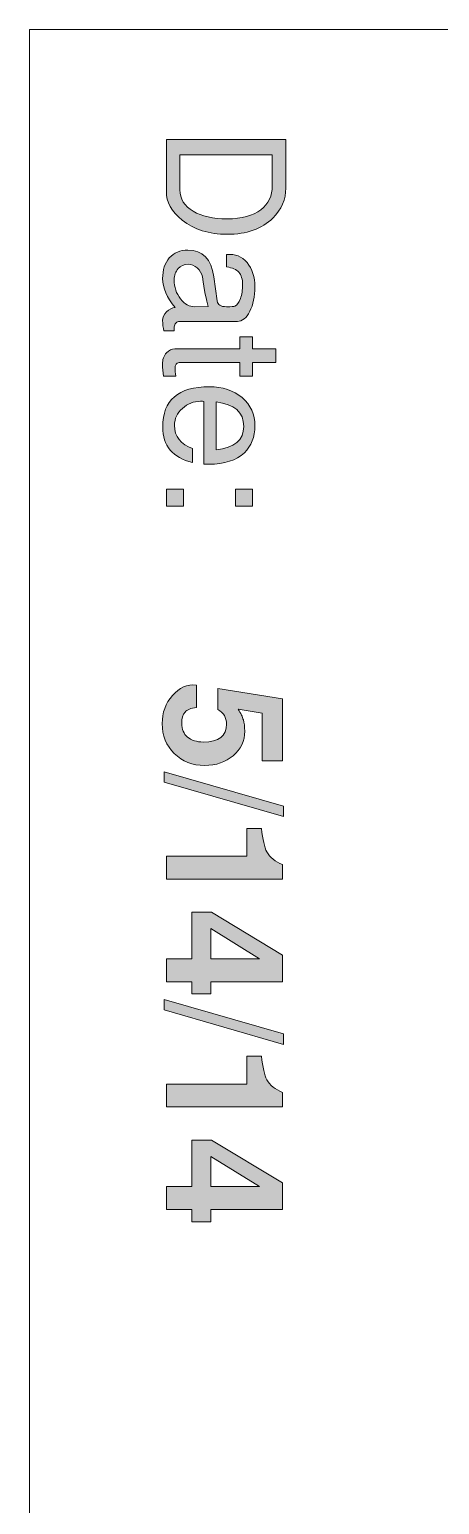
# Model space of a CAD drawing. Header units: inches. Extents: x 0.59 to 7.67, y -3.15 to -0.14.
# Drawn here: x 0.591 to 1.008, y -1.648 to -0.148 of the extents above; entities that cross this region are included whole.
import ezdxf

# ---------------------------------------------------------------- set-up
doc = ezdxf.new("R2010")
doc.units = ezdxf.units.IN
doc.header["$MEASUREMENT"] = 0
doc.layers.add('Layer 1', color=7, linetype='Continuous')

# ---------------------------------------------------------------- blocks, each defined once
blk = doc.blocks.new('block 2')
at = {"layer": 'Layer 1', "color": 240, "lineweight": 5, "true_color": 0xed1f24}
blk.add_lwpolyline([(1.4929, -0.1475), (0.5913, -0.1475), (0.5913, -3.1475), (1.4929, -3.1475)], dxfattribs=at)
blk = doc.blocks.new('block 22')
at = {"layer": 'Layer 1', "true_color": 0xed1f24}
h = blk.add_hatch(color=240, dxfattribs=at)
h.dxf.hatch_style = 2
edge = h.paths.add_edge_path()
edge.add_spline(control_points=[(0.7922, -0.3558), (0.7738, -0.3558), (0.7585, -0.3509), (0.7464, -0.3413), (0.7357, -0.3326), (0.7304, -0.323), (0.7304, -0.3124), (0.7304, -0.3124), (0.7304, -0.2594), (0.7304, -0.2594), (0.7304, -0.2594), (0.8519, -0.2594), (0.8519, -0.2594), (0.8519, -0.2594), (0.8519, -0.3088), (0.8519, -0.3088), (0.8519, -0.3202), (0.8474, -0.3304), (0.8386, -0.3393), (0.8276, -0.3503), (0.8121, -0.3558), (0.7922, -0.3558)], knot_values=[0, 0, 0, 0, 1, 1, 1, 2, 2, 2, 3, 3, 3, 4, 4, 4, 5, 5, 5, 6, 6, 6, 7, 7, 7, 7], degree=3, periodic=1)
edge = h.paths.add_edge_path()
edge.add_spline(control_points=[(0.7922, -0.3401), (0.807, -0.3401), (0.8184, -0.337), (0.8266, -0.3308), (0.8342, -0.3248), (0.8381, -0.3166), (0.8381, -0.3063), (0.8381, -0.3063), (0.8381, -0.2751), (0.8381, -0.2751), (0.8381, -0.2751), (0.7442, -0.2751), (0.7442, -0.2751), (0.7442, -0.2751), (0.7442, -0.3104), (0.7442, -0.3104), (0.7442, -0.3198), (0.7487, -0.3271), (0.7577, -0.3324), (0.7664, -0.3375), (0.7779, -0.3401), (0.7922, -0.3401)], knot_values=[0, 0, 0, 0, 1, 1, 1, 2, 2, 2, 3, 3, 3, 4, 4, 4, 5, 5, 5, 6, 6, 6, 7, 7, 7, 7], degree=3, periodic=1)
h = blk.add_hatch(color=240, dxfattribs=at)
h.dxf.hatch_style = 2
edge = h.paths.add_edge_path()
edge.add_spline(control_points=[(0.728, -0.4541), (0.7271, -0.4506), (0.7266, -0.447), (0.7266, -0.4433), (0.7266, -0.4403), (0.7279, -0.4374), (0.7306, -0.4347), (0.7334, -0.4319), (0.7362, -0.4304), (0.7392, -0.4301), (0.7308, -0.42), (0.7266, -0.4102), (0.7266, -0.4008), (0.7266, -0.392), (0.7288, -0.385), (0.7334, -0.3798), (0.738, -0.3745), (0.7443, -0.3719), (0.7523, -0.3719), (0.7674, -0.3719), (0.7762, -0.381), (0.7787, -0.399), (0.7787, -0.399), (0.782, -0.4236), (0.782, -0.4236), (0.7826, -0.4275), (0.7857, -0.4294), (0.7915, -0.4294), (0.7964, -0.4294), (0.7993, -0.4293), (0.8, -0.4289), (0.8024, -0.4279), (0.8043, -0.4253), (0.8057, -0.4212), (0.8072, -0.417), (0.8079, -0.4123), (0.8079, -0.407), (0.8079, -0.4015), (0.8066, -0.3973), (0.8041, -0.3944), (0.8016, -0.3916), (0.7975, -0.3898), (0.7917, -0.3889), (0.7917, -0.3889), (0.7917, -0.3763), (0.7917, -0.3763), (0.8004, -0.3755), (0.8073, -0.3783), (0.8126, -0.3846), (0.8178, -0.3909), (0.8204, -0.3991), (0.8204, -0.4093), (0.8204, -0.419), (0.8187, -0.4273), (0.8152, -0.4341), (0.8118, -0.4409), (0.8076, -0.4443), (0.8027, -0.4443), (0.8027, -0.4443), (0.7436, -0.4443), (0.7436, -0.4443), (0.7423, -0.4443), (0.7412, -0.4448), (0.7402, -0.446), (0.7392, -0.4472), (0.7386, -0.4485), (0.7384, -0.4499), (0.7383, -0.451), (0.7383, -0.4524), (0.7384, -0.4541), (0.7384, -0.4541), (0.728, -0.4541), (0.728, -0.4541)], knot_values=[0, 0, 0, 0, 1, 1, 1, 2, 2, 2, 3, 3, 3, 4, 4, 4, 5, 5, 5, 6, 6, 6, 7, 7, 7, 8, 8, 8, 9, 9, 9, 10, 10, 10, 11, 11, 11, 12, 12, 12, 13, 13, 13, 14, 14, 14, 15, 15, 15, 16, 16, 16, 17, 17, 17, 18, 18, 18, 19, 19, 19, 20, 20, 20, 21, 21, 21, 22, 22, 22, 23, 23, 23, 24, 24, 24, 24], degree=3, periodic=1)
edge = h.paths.add_edge_path()
edge.add_spline(control_points=[(0.7593, -0.4294), (0.7593, -0.4294), (0.7729, -0.4293), (0.7729, -0.4293), (0.771, -0.4226), (0.769, -0.4125), (0.767, -0.3991), (0.7664, -0.3956), (0.7646, -0.3926), (0.7618, -0.39), (0.759, -0.3875), (0.7559, -0.3863), (0.7525, -0.3863), (0.7484, -0.3863), (0.7451, -0.3877), (0.7424, -0.3907), (0.7397, -0.3937), (0.7384, -0.3975), (0.7384, -0.4021), (0.7384, -0.4095), (0.7405, -0.416), (0.7448, -0.4214), (0.749, -0.4269), (0.7539, -0.4295), (0.7593, -0.4294)], knot_values=[0, 0, 0, 0, 1, 1, 1, 2, 2, 2, 3, 3, 3, 4, 4, 4, 5, 5, 5, 6, 6, 6, 7, 7, 7, 8, 8, 8, 8], degree=3, periodic=1)
h = blk.add_hatch(color=240, dxfattribs=at)
h.dxf.hatch_style = 2
edge = h.paths.add_edge_path()
edge.add_spline(control_points=[(0.7276, -0.5001), (0.7268, -0.496), (0.7264, -0.492), (0.7264, -0.4881), (0.7264, -0.4832), (0.7278, -0.4793), (0.7306, -0.4763), (0.733, -0.4736), (0.7358, -0.4723), (0.7391, -0.4723), (0.7391, -0.4723), (0.8051, -0.4723), (0.8051, -0.4723), (0.8051, -0.4723), (0.8051, -0.4601), (0.8051, -0.4601), (0.8051, -0.4601), (0.8179, -0.4601), (0.8179, -0.4601), (0.8179, -0.4601), (0.8179, -0.4723), (0.8179, -0.4723), (0.8179, -0.4723), (0.8416, -0.4723), (0.8416, -0.4723), (0.8416, -0.4723), (0.8416, -0.4863), (0.8416, -0.4863), (0.8416, -0.4863), (0.8179, -0.4863), (0.8179, -0.4863), (0.8179, -0.4863), (0.8179, -0.5001), (0.8179, -0.5001), (0.8179, -0.5001), (0.8051, -0.5001), (0.8051, -0.5001), (0.8051, -0.5001), (0.8051, -0.4863), (0.8051, -0.4863), (0.8051, -0.4863), (0.7434, -0.4863), (0.7434, -0.4863), (0.7406, -0.4863), (0.7392, -0.4883), (0.7392, -0.4924), (0.7392, -0.4941), (0.7395, -0.4966), (0.7401, -0.5001), (0.7401, -0.5001), (0.7276, -0.5001), (0.7276, -0.5001)], knot_values=[0, 0, 0, 0, 1, 1, 1, 2, 2, 2, 3, 3, 3, 4, 4, 4, 5, 5, 5, 6, 6, 6, 7, 7, 7, 8, 8, 8, 9, 9, 9, 10, 10, 10, 11, 11, 11, 12, 12, 12, 13, 13, 13, 14, 14, 14, 15, 15, 15, 16, 16, 16, 17, 17, 17, 17], degree=3, periodic=1)
h = blk.add_hatch(color=240, dxfattribs=at)
h.dxf.hatch_style = 2
edge = h.paths.add_edge_path()
edge.add_spline(control_points=[(0.7737, -0.5896), (0.7716, -0.5896), (0.7699, -0.5895), (0.7686, -0.5894), (0.7686, -0.5894), (0.7686, -0.5258), (0.7686, -0.5258), (0.7678, -0.5256), (0.7667, -0.5256), (0.7652, -0.5256), (0.7582, -0.5256), (0.7521, -0.528), (0.7467, -0.5328), (0.7414, -0.5376), (0.7387, -0.5434), (0.7387, -0.55), (0.7387, -0.5615), (0.7448, -0.5694), (0.7571, -0.5735), (0.7571, -0.5735), (0.7571, -0.5878), (0.7571, -0.5878), (0.7368, -0.5831), (0.7267, -0.571), (0.7267, -0.5516), (0.7267, -0.5244), (0.7425, -0.5108), (0.7741, -0.5108), (0.7876, -0.5108), (0.7987, -0.5145), (0.8074, -0.5219), (0.8161, -0.5294), (0.8204, -0.5389), (0.8204, -0.5506), (0.8204, -0.562), (0.8168, -0.5711), (0.8097, -0.5779), (0.8016, -0.5856), (0.7896, -0.5895), (0.7737, -0.5896)], knot_values=[0, 0, 0, 0, 1, 1, 1, 2, 2, 2, 3, 3, 3, 4, 4, 4, 5, 5, 5, 6, 6, 6, 7, 7, 7, 8, 8, 8, 9, 9, 9, 10, 10, 10, 11, 11, 11, 12, 12, 12, 13, 13, 13, 13], degree=3, periodic=1)
edge = h.paths.add_edge_path()
edge.add_spline(control_points=[(0.7809, -0.5748), (0.7997, -0.573), (0.8091, -0.5651), (0.8091, -0.5512), (0.8091, -0.5367), (0.7997, -0.5284), (0.7809, -0.5263), (0.7809, -0.5263), (0.7809, -0.5748), (0.7809, -0.5748)], knot_values=[0, 0, 0, 0, 1, 1, 1, 2, 2, 2, 3, 3, 3, 3], degree=3, periodic=1)
h = blk.add_hatch(color=240, dxfattribs=at)
h.dxf.hatch_style = 2
h.paths.add_polyline_path([(0.7304, -0.6322), (0.7304, -0.6149), (0.7477, -0.6149), (0.7477, -0.6322)])
h.paths.add_polyline_path([(0.8006, -0.6322), (0.8006, -0.6149), (0.8179, -0.6149), (0.8179, -0.6322)])
at = {"layer": 'Layer 1', "lineweight": 0}
for points in [[(0.7304, -0.6322), (0.7304, -0.6149), (0.7477, -0.6149), (0.7477, -0.6322), (0.7304, -0.6322)], [(0.8006, -0.6322), (0.8006, -0.6149), (0.8179, -0.6149), (0.8179, -0.6322), (0.8006, -0.6322)]]:
    blk.add_lwpolyline(points, dxfattribs=at)
for points, knots in [([(0.7922, -0.3558), (0.7738, -0.3558), (0.7585, -0.3509), (0.7464, -0.3413), (0.7357, -0.3326), (0.7304, -0.323), (0.7304, -0.3124), (0.7304, -0.3124), (0.7304, -0.2594), (0.7304, -0.2594), (0.7304, -0.2594), (0.8519, -0.2594), (0.8519, -0.2594), (0.8519, -0.2594), (0.8519, -0.3088), (0.8519, -0.3088), (0.8519, -0.3202), (0.8474, -0.3304), (0.8386, -0.3393), (0.8276, -0.3503), (0.8121, -0.3558), (0.7922, -0.3558)], [0, 0, 0, 0, 1, 1, 1, 2, 2, 2, 3, 3, 3, 4, 4, 4, 5, 5, 5, 6, 6, 6, 7, 7, 7, 7]), ([(0.7922, -0.3401), (0.807, -0.3401), (0.8184, -0.337), (0.8266, -0.3308), (0.8342, -0.3248), (0.8381, -0.3166), (0.8381, -0.3063), (0.8381, -0.3063), (0.8381, -0.2751), (0.8381, -0.2751), (0.8381, -0.2751), (0.7442, -0.2751), (0.7442, -0.2751), (0.7442, -0.2751), (0.7442, -0.3104), (0.7442, -0.3104), (0.7442, -0.3198), (0.7487, -0.3271), (0.7577, -0.3324), (0.7664, -0.3375), (0.7779, -0.3401), (0.7922, -0.3401)], [0, 0, 0, 0, 1, 1, 1, 2, 2, 2, 3, 3, 3, 4, 4, 4, 5, 5, 5, 6, 6, 6, 7, 7, 7, 7]), ([(0.728, -0.4541), (0.7271, -0.4506), (0.7266, -0.447), (0.7266, -0.4433), (0.7266, -0.4403), (0.7279, -0.4374), (0.7306, -0.4347), (0.7334, -0.4319), (0.7362, -0.4304), (0.7392, -0.4301), (0.7308, -0.42), (0.7266, -0.4102), (0.7266, -0.4008), (0.7266, -0.392), (0.7288, -0.385), (0.7334, -0.3798), (0.738, -0.3745), (0.7443, -0.3719), (0.7523, -0.3719), (0.7674, -0.3719), (0.7762, -0.381), (0.7787, -0.399), (0.7787, -0.399), (0.782, -0.4236), (0.782, -0.4236), (0.7826, -0.4275), (0.7857, -0.4294), (0.7915, -0.4294), (0.7964, -0.4294), (0.7993, -0.4293), (0.8, -0.4289), (0.8024, -0.4279), (0.8043, -0.4253), (0.8057, -0.4212), (0.8072, -0.417), (0.8079, -0.4123), (0.8079, -0.407), (0.8079, -0.4015), (0.8066, -0.3973), (0.8041, -0.3944), (0.8016, -0.3916), (0.7975, -0.3898), (0.7917, -0.3889), (0.7917, -0.3889), (0.7917, -0.3763), (0.7917, -0.3763), (0.8004, -0.3755), (0.8073, -0.3783), (0.8126, -0.3846), (0.8178, -0.3909), (0.8204, -0.3991), (0.8204, -0.4093), (0.8204, -0.419), (0.8187, -0.4273), (0.8152, -0.4341), (0.8118, -0.4409), (0.8076, -0.4443), (0.8027, -0.4443), (0.8027, -0.4443), (0.7436, -0.4443), (0.7436, -0.4443), (0.7423, -0.4443), (0.7412, -0.4448), (0.7402, -0.446), (0.7392, -0.4472), (0.7386, -0.4485), (0.7384, -0.4499), (0.7383, -0.451), (0.7383, -0.4524), (0.7384, -0.4541), (0.7384, -0.4541), (0.728, -0.4541), (0.728, -0.4541)], [0, 0, 0, 0, 1, 1, 1, 2, 2, 2, 3, 3, 3, 4, 4, 4, 5, 5, 5, 6, 6, 6, 7, 7, 7, 8, 8, 8, 9, 9, 9, 10, 10, 10, 11, 11, 11, 12, 12, 12, 13, 13, 13, 14, 14, 14, 15, 15, 15, 16, 16, 16, 17, 17, 17, 18, 18, 18, 19, 19, 19, 20, 20, 20, 21, 21, 21, 22, 22, 22, 23, 23, 23, 24, 24, 24, 24]), ([(0.7593, -0.4294), (0.7593, -0.4294), (0.7729, -0.4293), (0.7729, -0.4293), (0.771, -0.4226), (0.769, -0.4125), (0.767, -0.3991), (0.7664, -0.3956), (0.7646, -0.3926), (0.7618, -0.39), (0.759, -0.3875), (0.7559, -0.3863), (0.7525, -0.3863), (0.7484, -0.3863), (0.7451, -0.3877), (0.7424, -0.3907), (0.7397, -0.3937), (0.7384, -0.3975), (0.7384, -0.4021), (0.7384, -0.4095), (0.7405, -0.416), (0.7448, -0.4214), (0.749, -0.4269), (0.7539, -0.4295), (0.7593, -0.4294)], [0, 0, 0, 0, 1, 1, 1, 2, 2, 2, 3, 3, 3, 4, 4, 4, 5, 5, 5, 6, 6, 6, 7, 7, 7, 8, 8, 8, 8]), ([(0.7276, -0.5001), (0.7268, -0.496), (0.7264, -0.492), (0.7264, -0.4881), (0.7264, -0.4832), (0.7278, -0.4793), (0.7306, -0.4763), (0.733, -0.4736), (0.7358, -0.4723), (0.7391, -0.4723), (0.7391, -0.4723), (0.8051, -0.4723), (0.8051, -0.4723), (0.8051, -0.4723), (0.8051, -0.4601), (0.8051, -0.4601), (0.8051, -0.4601), (0.8179, -0.4601), (0.8179, -0.4601), (0.8179, -0.4601), (0.8179, -0.4723), (0.8179, -0.4723), (0.8179, -0.4723), (0.8416, -0.4723), (0.8416, -0.4723), (0.8416, -0.4723), (0.8416, -0.4863), (0.8416, -0.4863), (0.8416, -0.4863), (0.8179, -0.4863), (0.8179, -0.4863), (0.8179, -0.4863), (0.8179, -0.5001), (0.8179, -0.5001), (0.8179, -0.5001), (0.8051, -0.5001), (0.8051, -0.5001), (0.8051, -0.5001), (0.8051, -0.4863), (0.8051, -0.4863), (0.8051, -0.4863), (0.7434, -0.4863), (0.7434, -0.4863), (0.7406, -0.4863), (0.7392, -0.4883), (0.7392, -0.4924), (0.7392, -0.4941), (0.7395, -0.4966), (0.7401, -0.5001), (0.7401, -0.5001), (0.7276, -0.5001), (0.7276, -0.5001)], [0, 0, 0, 0, 1, 1, 1, 2, 2, 2, 3, 3, 3, 4, 4, 4, 5, 5, 5, 6, 6, 6, 7, 7, 7, 8, 8, 8, 9, 9, 9, 10, 10, 10, 11, 11, 11, 12, 12, 12, 13, 13, 13, 14, 14, 14, 15, 15, 15, 16, 16, 16, 17, 17, 17, 17]), ([(0.7737, -0.5896), (0.7716, -0.5896), (0.7699, -0.5895), (0.7686, -0.5894), (0.7686, -0.5894), (0.7686, -0.5258), (0.7686, -0.5258), (0.7678, -0.5256), (0.7667, -0.5256), (0.7652, -0.5256), (0.7582, -0.5256), (0.7521, -0.528), (0.7467, -0.5328), (0.7414, -0.5376), (0.7387, -0.5434), (0.7387, -0.55), (0.7387, -0.5615), (0.7448, -0.5694), (0.7571, -0.5735), (0.7571, -0.5735), (0.7571, -0.5878), (0.7571, -0.5878), (0.7368, -0.5831), (0.7267, -0.571), (0.7267, -0.5516), (0.7267, -0.5244), (0.7425, -0.5108), (0.7741, -0.5108), (0.7876, -0.5108), (0.7987, -0.5145), (0.8074, -0.5219), (0.8161, -0.5294), (0.8204, -0.5389), (0.8204, -0.5506), (0.8204, -0.562), (0.8168, -0.5711), (0.8097, -0.5779), (0.8016, -0.5856), (0.7896, -0.5895), (0.7737, -0.5896)], [0, 0, 0, 0, 1, 1, 1, 2, 2, 2, 3, 3, 3, 4, 4, 4, 5, 5, 5, 6, 6, 6, 7, 7, 7, 8, 8, 8, 9, 9, 9, 10, 10, 10, 11, 11, 11, 12, 12, 12, 13, 13, 13, 13]), ([(0.7809, -0.5748), (0.7997, -0.573), (0.8091, -0.5651), (0.8091, -0.5512), (0.8091, -0.5367), (0.7997, -0.5284), (0.7809, -0.5263), (0.7809, -0.5263), (0.7809, -0.5748), (0.7809, -0.5748)], [0, 0, 0, 0, 1, 1, 1, 2, 2, 2, 3, 3, 3, 3])]:
    blk.add_open_spline(points, degree=3, knots=knots, dxfattribs=at)
blk = doc.blocks.new('block 23')
at = {"layer": 'Layer 1', "true_color": 0xed1f24}
h = blk.add_hatch(color=240, dxfattribs=at)
h.dxf.hatch_style = 2
edge = h.paths.add_edge_path()
edge.add_spline(control_points=[(0.7694, -0.8959), (0.757, -0.8959), (0.7466, -0.8919), (0.7385, -0.8838), (0.7303, -0.8758), (0.7262, -0.8656), (0.7262, -0.8534), (0.7262, -0.8423), (0.7297, -0.8327), (0.7366, -0.8247), (0.7434, -0.8167), (0.7516, -0.8132), (0.7609, -0.8142), (0.7609, -0.8142), (0.7609, -0.837), (0.7609, -0.837), (0.7554, -0.8377), (0.7516, -0.8393), (0.7494, -0.8417), (0.7472, -0.8441), (0.7461, -0.8479), (0.7461, -0.8532), (0.7461, -0.8592), (0.748, -0.8639), (0.7519, -0.8671), (0.7558, -0.8704), (0.7612, -0.8721), (0.7681, -0.8721), (0.7837, -0.8721), (0.7916, -0.866), (0.7916, -0.8539), (0.7916, -0.8471), (0.7886, -0.8421), (0.7827, -0.839), (0.7827, -0.839), (0.7827, -0.8176), (0.7827, -0.8176), (0.7827, -0.8176), (0.8486, -0.8282), (0.8486, -0.8282), (0.8486, -0.8282), (0.8486, -0.8911), (0.8486, -0.8911), (0.8486, -0.8911), (0.8277, -0.8911), (0.8277, -0.8911), (0.8277, -0.8911), (0.8277, -0.8428), (0.8277, -0.8428), (0.8277, -0.8428), (0.8034, -0.8387), (0.8034, -0.8387), (0.8061, -0.843), (0.8078, -0.8466), (0.8087, -0.8495), (0.8096, -0.8525), (0.8101, -0.8564), (0.8101, -0.8611), (0.8101, -0.8711), (0.8062, -0.8794), (0.7984, -0.886), (0.7906, -0.8926), (0.781, -0.8959), (0.7694, -0.8959)], knot_values=[0, 0, 0, 0, 1, 1, 1, 2, 2, 2, 3, 3, 3, 4, 4, 4, 5, 5, 5, 6, 6, 6, 7, 7, 7, 8, 8, 8, 9, 9, 9, 10, 10, 10, 11, 11, 11, 12, 12, 12, 13, 13, 13, 14, 14, 14, 15, 15, 15, 16, 16, 16, 17, 17, 17, 18, 18, 18, 19, 19, 19, 20, 20, 20, 21, 21, 21, 21], degree=3, periodic=1)
h = blk.add_hatch(color=240, dxfattribs=at)
h.dxf.hatch_style = 2
h.paths.add_polyline_path([(0.8496, -0.9479), (0.7281, -0.9129), (0.7281, -0.9023), (0.8496, -0.9373)])
h = blk.add_hatch(color=240, dxfattribs=at)
h.dxf.hatch_style = 2
edge = h.paths.add_edge_path()
edge.add_spline(control_points=[(0.7304, -1.0116), (0.7304, -1.0116), (0.7304, -0.9882), (0.7304, -0.9882), (0.7304, -0.9882), (0.8121, -0.9882), (0.8121, -0.9882), (0.8121, -0.9882), (0.8121, -0.9599), (0.8121, -0.9599), (0.8121, -0.9599), (0.8272, -0.9599), (0.8272, -0.9599), (0.8283, -0.9711), (0.8301, -0.9791), (0.8326, -0.9839), (0.8356, -0.9895), (0.8409, -0.9937), (0.8486, -0.9967), (0.8486, -0.9967), (0.8486, -1.0116), (0.8486, -1.0116), (0.8486, -1.0116), (0.7304, -1.0116), (0.7304, -1.0116)], knot_values=[0, 0, 0, 0, 1, 1, 1, 2, 2, 2, 3, 3, 3, 4, 4, 4, 5, 5, 5, 6, 6, 6, 7, 7, 7, 8, 8, 8, 8], degree=3, periodic=1)
h = blk.add_hatch(color=240, dxfattribs=at)
h.dxf.hatch_style = 2
h.paths.add_polyline_path([(0.7564, -1.1282), (0.7564, -1.1159), (0.7304, -1.1159), (0.7304, -1.0926), (0.7564, -1.0926), (0.7564, -1.0452), (0.7762, -1.0452), (0.8486, -1.0887), (0.8486, -1.1159), (0.7757, -1.1159), (0.7757, -1.1282)])
h.paths.add_polyline_path([(0.7757, -1.0926), (0.8252, -1.0926), (0.7757, -1.0619)])
h = blk.add_hatch(color=240, dxfattribs=at)
h.dxf.hatch_style = 2
h.paths.add_polyline_path([(0.8496, -1.1796), (0.7281, -1.1446), (0.7281, -1.134), (0.8496, -1.169)])
h = blk.add_hatch(color=240, dxfattribs=at)
h.dxf.hatch_style = 2
edge = h.paths.add_edge_path()
edge.add_spline(control_points=[(0.7304, -1.2432), (0.7304, -1.2432), (0.7304, -1.2199), (0.7304, -1.2199), (0.7304, -1.2199), (0.8121, -1.2199), (0.8121, -1.2199), (0.8121, -1.2199), (0.8121, -1.1916), (0.8121, -1.1916), (0.8121, -1.1916), (0.8272, -1.1916), (0.8272, -1.1916), (0.8283, -1.2028), (0.8301, -1.2108), (0.8326, -1.2156), (0.8356, -1.2211), (0.8409, -1.2254), (0.8486, -1.2284), (0.8486, -1.2284), (0.8486, -1.2432), (0.8486, -1.2432), (0.8486, -1.2432), (0.7304, -1.2432), (0.7304, -1.2432)], knot_values=[0, 0, 0, 0, 1, 1, 1, 2, 2, 2, 3, 3, 3, 4, 4, 4, 5, 5, 5, 6, 6, 6, 7, 7, 7, 8, 8, 8, 8], degree=3, periodic=1)
h = blk.add_hatch(color=240, dxfattribs=at)
h.dxf.hatch_style = 2
h.paths.add_polyline_path([(0.7564, -1.3599), (0.7564, -1.3476), (0.7304, -1.3476), (0.7304, -1.3242), (0.7564, -1.3242), (0.7564, -1.2769), (0.7762, -1.2769), (0.8486, -1.3204), (0.8486, -1.3476), (0.7757, -1.3476), (0.7757, -1.3599)])
h.paths.add_polyline_path([(0.7757, -1.3242), (0.8252, -1.3242), (0.7757, -1.2935)])
at = {"layer": 'Layer 1', "lineweight": 0}
for points in [[(0.8496, -0.9479), (0.7281, -0.9129), (0.7281, -0.9023), (0.8496, -0.9373), (0.8496, -0.9479)], [(0.7564, -1.1282), (0.7564, -1.1159), (0.7304, -1.1159), (0.7304, -1.0926), (0.7564, -1.0926), (0.7564, -1.0452), (0.7762, -1.0452), (0.8486, -1.0887), (0.8486, -1.1159), (0.7757, -1.1159), (0.7757, -1.1282), (0.7564, -1.1282)], [(0.7757, -1.0926), (0.8252, -1.0926), (0.7757, -1.0619), (0.7757, -1.0926)], [(0.8496, -1.1796), (0.7281, -1.1446), (0.7281, -1.134), (0.8496, -1.169), (0.8496, -1.1796)], [(0.7564, -1.3599), (0.7564, -1.3476), (0.7304, -1.3476), (0.7304, -1.3242), (0.7564, -1.3242), (0.7564, -1.2769), (0.7762, -1.2769), (0.8486, -1.3204), (0.8486, -1.3476), (0.7757, -1.3476), (0.7757, -1.3599), (0.7564, -1.3599)], [(0.7757, -1.3242), (0.8252, -1.3242), (0.7757, -1.2935), (0.7757, -1.3242)]]:
    blk.add_lwpolyline(points, dxfattribs=at)
for points, knots in [([(0.7694, -0.8959), (0.757, -0.8959), (0.7466, -0.8919), (0.7385, -0.8838), (0.7303, -0.8758), (0.7262, -0.8656), (0.7262, -0.8534), (0.7262, -0.8423), (0.7297, -0.8327), (0.7366, -0.8247), (0.7434, -0.8167), (0.7516, -0.8132), (0.7609, -0.8142), (0.7609, -0.8142), (0.7609, -0.837), (0.7609, -0.837), (0.7554, -0.8377), (0.7516, -0.8393), (0.7494, -0.8417), (0.7472, -0.8441), (0.7461, -0.8479), (0.7461, -0.8532), (0.7461, -0.8592), (0.748, -0.8639), (0.7519, -0.8671), (0.7558, -0.8704), (0.7612, -0.8721), (0.7681, -0.8721), (0.7837, -0.8721), (0.7916, -0.866), (0.7916, -0.8539), (0.7916, -0.8471), (0.7886, -0.8421), (0.7827, -0.839), (0.7827, -0.839), (0.7827, -0.8176), (0.7827, -0.8176), (0.7827, -0.8176), (0.8486, -0.8282), (0.8486, -0.8282), (0.8486, -0.8282), (0.8486, -0.8911), (0.8486, -0.8911), (0.8486, -0.8911), (0.8277, -0.8911), (0.8277, -0.8911), (0.8277, -0.8911), (0.8277, -0.8428), (0.8277, -0.8428), (0.8277, -0.8428), (0.8034, -0.8387), (0.8034, -0.8387), (0.8061, -0.843), (0.8078, -0.8466), (0.8087, -0.8495), (0.8096, -0.8525), (0.8101, -0.8564), (0.8101, -0.8611), (0.8101, -0.8711), (0.8062, -0.8794), (0.7984, -0.886), (0.7906, -0.8926), (0.781, -0.8959), (0.7694, -0.8959)], [0, 0, 0, 0, 1, 1, 1, 2, 2, 2, 3, 3, 3, 4, 4, 4, 5, 5, 5, 6, 6, 6, 7, 7, 7, 8, 8, 8, 9, 9, 9, 10, 10, 10, 11, 11, 11, 12, 12, 12, 13, 13, 13, 14, 14, 14, 15, 15, 15, 16, 16, 16, 17, 17, 17, 18, 18, 18, 19, 19, 19, 20, 20, 20, 21, 21, 21, 21]), ([(0.7304, -1.0116), (0.7304, -1.0116), (0.7304, -0.9882), (0.7304, -0.9882), (0.7304, -0.9882), (0.8121, -0.9882), (0.8121, -0.9882), (0.8121, -0.9882), (0.8121, -0.9599), (0.8121, -0.9599), (0.8121, -0.9599), (0.8272, -0.9599), (0.8272, -0.9599), (0.8283, -0.9711), (0.8301, -0.9791), (0.8326, -0.9839), (0.8356, -0.9895), (0.8409, -0.9937), (0.8486, -0.9967), (0.8486, -0.9967), (0.8486, -1.0116), (0.8486, -1.0116), (0.8486, -1.0116), (0.7304, -1.0116), (0.7304, -1.0116)], [0, 0, 0, 0, 1, 1, 1, 2, 2, 2, 3, 3, 3, 4, 4, 4, 5, 5, 5, 6, 6, 6, 7, 7, 7, 8, 8, 8, 8]), ([(0.7304, -1.2432), (0.7304, -1.2432), (0.7304, -1.2199), (0.7304, -1.2199), (0.7304, -1.2199), (0.8121, -1.2199), (0.8121, -1.2199), (0.8121, -1.2199), (0.8121, -1.1916), (0.8121, -1.1916), (0.8121, -1.1916), (0.8272, -1.1916), (0.8272, -1.1916), (0.8283, -1.2028), (0.8301, -1.2108), (0.8326, -1.2156), (0.8356, -1.2211), (0.8409, -1.2254), (0.8486, -1.2284), (0.8486, -1.2284), (0.8486, -1.2432), (0.8486, -1.2432), (0.8486, -1.2432), (0.7304, -1.2432), (0.7304, -1.2432)], [0, 0, 0, 0, 1, 1, 1, 2, 2, 2, 3, 3, 3, 4, 4, 4, 5, 5, 5, 6, 6, 6, 7, 7, 7, 8, 8, 8, 8])]:
    blk.add_open_spline(points, degree=3, knots=knots, dxfattribs=at)
blk = doc.blocks.new('block 21')
at = {"layer": 'Layer 1'}
for name in ['block 22', 'block 23']:
    blk.add_blockref(name, (0, 0), dxfattribs=at)

msp = doc.modelspace()

# ---------------------------------------------------------------- block references
at = {"layer": 'Layer 1'}
for name in ['block 2', 'block 21']:
    msp.add_blockref(name, (0, 0), dxfattribs=at)

doc.saveas('drawing.dxf')
